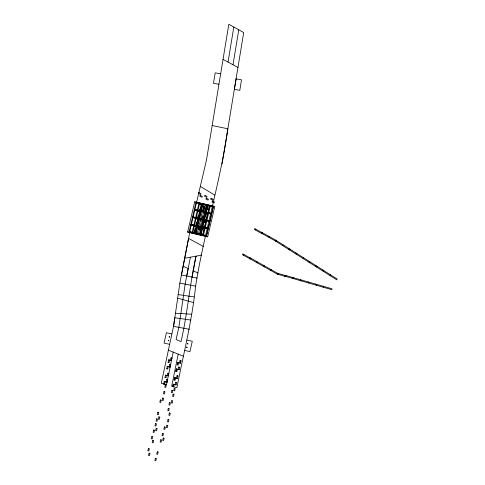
<?xml version="1.0" encoding="UTF-8"?>
<svg xmlns="http://www.w3.org/2000/svg" width="485" height="485" viewBox="0 0 485 485"><rect width="100%" height="100%" fill="white"/><g stroke="black" fill="none" stroke-linecap="round" stroke-linejoin="round"><path stroke-width="0.73" d="M179.868 283.034L173.636 325.884L161.262 383.265L166.488 384.757L173.194 352.098M178.207 354.129L171.684 386.248L176.91 387.739C183.427 353.904 192.127 320.53 195.607 286.162C203.942 233.188 220.414 181.893 227.853 128.786L212.157 125.542M192.157 277.099L196.013 256.159C189.702 284.41 187.543 313.389 181.057 341.579L176.061 339.524L178.88 327.157L185.167 283.937L190.393 257.202M228.041 62.092L233.806 27.039M233.012 64.76L238.765 29.809M222.045 164.015L243.7 32.568L228.823 24.25L206.489 160.014L190.55 228.18L179.862 283.094L195.607 286.162M197.177 278.075L181.432 275.007L188.556 238.432L203.342 246.422M165.124 381.804L164.664 384.168L163.712 383.981L164.172 381.616L165.124 381.804L164.172 381.616M166.434 375.317L165.973 377.682L165.021 377.494L165.482 375.123L166.434 375.317L165.482 375.123M168.204 366.551L167.743 368.921L166.791 368.727L167.252 366.363L168.204 366.551L167.252 366.363M169.514 360.064L169.053 362.428L168.101 362.24L168.562 359.876L169.514 360.064L168.562 359.876M167.489 379.907L167.028 382.277L166.076 382.083L166.537 379.719L167.489 379.907L166.537 379.719M168.798 373.42L168.337 375.784L167.386 375.596L167.846 373.232L168.798 373.511L167.846 373.232M170.568 364.659L170.108 367.024L169.156 366.836L169.617 364.471L170.568 364.75L169.617 364.471M171.878 358.166L171.423 360.537L170.465 360.343L170.926 357.978L171.878 358.166L170.926 357.978M174.23 384.411L173.775 386.775L172.818 386.587L173.278 384.223L174.23 384.502L173.278 384.223M174.588 377.827L174.133 380.101L174.588 377.736L175.546 378.015L174.588 377.736M177.316 369.158L176.855 371.528L175.903 371.243L176.358 368.97L177.316 369.158L176.358 368.97M177.674 362.574L177.213 364.847L177.674 362.483L178.625 362.762L177.674 362.483M172.818 386.587L173.278 384.314M175.903 371.34L176.358 369.067M174.133 380.004L175.085 380.288L175.546 377.924M177.213 364.756L178.165 365.035L178.625 362.671M176.595 382.519L176.14 384.884L175.182 384.696L175.643 382.325L176.595 382.519L175.643 382.325M177.91 376.027L177.449 378.391L176.498 378.203L176.952 375.839L177.91 376.027L176.952 375.839M179.68 367.266L179.22 369.631L178.268 369.443L178.722 367.078L179.68 367.357L178.722 367.078M180.99 360.779L180.529 363.144L179.577 362.956L180.038 360.585L180.99 360.87L180.038 360.585M186.707 276.038L188.228 268.538L183.166 266.229M189.004 232.2L196.061 202.069M189.338 232.279L189.496 231.606M191.066 224.913L191.223 224.24M192.787 217.547L192.945 216.88M194.515 210.181L194.673 209.514M196.243 202.815L196.401 202.148M190.005 232.436L190.162 231.769M191.733 225.07L191.89 224.403M193.46 217.71L193.612 217.037M195.182 210.344L195.34 209.672M196.91 202.979L197.068 202.312M192.739 225.307L192.891 224.64M194.461 217.941L194.618 217.274M196.189 210.581L196.346 209.908M197.91 203.215L198.068 202.542M191.345 232.751L191.502 232.085M193.072 225.386L193.23 224.719M194.794 218.02L194.952 217.353M196.522 210.66L196.68 209.987M198.25 203.294L198.401 202.621M192.096 232.57L199.074 202.772M192.703 233.067L199.741 202.93M193.351 233.218L193.509 232.545M195.079 225.858L195.237 225.185L199.25 226.125M196.801 218.492L196.958 217.826L200.972 218.765L200.402 221.208M198.529 211.127L198.686 210.46L202.7 211.399L203.033 209.987M200.256 203.761L200.414 203.094M193.691 233.297L193.842 232.624M195.413 225.937L195.57 225.264M197.14 218.571L197.292 217.898M198.862 211.205L199.02 210.538M200.59 203.839L200.748 203.173M197.559 218.068L198.092 215.789M199.614 209.284L199.08 211.563L200.026 211.787L200.56 209.508M194.358 233.449L201.414 203.324M198.638 217.723L199.038 216.013M195.182 232.939L196.752 226.246M196.831 225.913L198.474 218.887M198.553 218.547L200.202 211.521M200.281 211.187L201.93 204.155M202.009 203.821L202.087 203.482M195.697 233.764L197.419 226.404M197.498 226.071L202.754 203.639M195.831 233.794L202.888 203.676M197.189 233.412L204.094 203.949M197.371 234.158L197.444 233.825M198.48 229.405L199.171 226.465L195.491 225.598M203.36 208.586L204.015 205.773M204.427 204.033L204.349 204.367L200.669 203.506M198.038 234.316L198.116 233.976M199.147 229.563L199.838 226.622L203.518 227.483M202.136 216.807L201.566 219.256L205.246 220.117M203.536 210.854L204.524 206.634M205.094 204.191L205.016 204.524L208.695 205.385M198.529 233.721L205.428 204.264M200.541 230.381L200.942 228.671M202.069 223.876L202.469 222.166M203.458 217.935L203.724 216.801M204.985 211.43L205.519 209.15M199.577 234.673L201.299 227.313M201.378 226.98L206.634 204.549M199.711 234.704L201.433 227.344M201.511 227.01L206.768 204.585M200.535 234.194L202.106 227.501M202.178 227.168L203.827 220.135M203.906 219.802L205.555 212.776M205.634 212.436L207.277 205.41M207.356 205.076L207.441 204.737M202.421 226.616L201.887 228.896L202.833 229.114L203.367 226.834M203.548 221.815L203.949 220.111M205.07 215.31L205.337 214.17M206.865 207.665L206.464 209.374L207.41 209.599L207.944 207.319L206.998 207.095M201.045 235.019L208.107 204.888M204.894 220.329L204.361 222.609L203.415 222.385M205.882 216.104L206.416 213.824M201.718 235.177L201.875 234.51M203.439 227.817L203.597 227.15M205.167 220.451L205.325 219.784M206.895 213.085L207.046 212.418M208.617 205.725L208.774 205.052M202.051 235.255L202.209 234.582M203.773 227.895L203.93 227.222L199.917 226.283M205.501 220.529L205.658 219.863L201.645 218.917M207.228 213.164L207.386 212.497L203.373 211.551M208.95 205.798L209.108 205.131M202.651 235.395L209.714 205.27M202.7 235.407L209.762 205.276M203.47 235.231L210.448 205.44M204.058 235.728L204.215 235.061M205.785 228.362L205.937 227.695M207.507 221.002L207.665 220.329M209.235 213.636L209.393 212.963M210.957 206.27L211.114 205.604M206.119 228.441L206.277 227.774M207.841 221.081L207.998 220.408M209.569 213.715L209.726 213.042M211.296 206.349L211.448 205.682M205.397 236.043L205.549 235.377M207.119 228.677L207.277 228.011M208.847 221.312L209.005 220.645M210.575 213.952L210.726 213.279M212.297 206.586L212.454 205.913M206.064 236.195L206.222 235.528M207.792 228.829L207.95 228.162M209.514 221.463L209.672 220.796M211.242 214.103L211.399 213.43M212.97 206.737L213.127 206.064M285.859 276.595L277.208 274.104L277.456 273.243L286.108 275.729M284.865 276.304L285.15 275.322L332.073 288.811L331.825 289.678L284.901 276.189M292.552 278.39L292.801 277.523L293.552 278.675L293.801 277.808M300.209 280.591L300.457 279.724L301.203 280.876M316.766 284.41L316.517 285.277L315.765 284.125M323.174 287.193L323.422 286.326M255.274 229.926L255.71 229.138M243.361 255.165L243.803 254.382M249.393 258.566L249.896 257.674L278.554 273.831M250.8 258.184L250.296 259.081L242.458 254.655L242.9 253.873L250.739 258.293M263.331 266.283L263.773 265.501L264.234 266.792L264.677 266.01M270.272 270.193L270.715 269.411L271.176 270.703L271.618 269.921M277.208 274.104L277.65 273.322M282.87 245.725L283.349 244.961M288.72 249.429L289.205 248.672M289.6 249.987L290.078 249.223M295.456 253.691L295.935 252.934L296.329 254.249L296.814 253.485M303.064 258.511L303.543 257.747M308.915 262.215L309.4 261.451L309.794 262.767M315.644 266.477L316.129 265.713M316.523 267.029L317.002 266.271M322.379 270.739L322.858 269.975L323.252 271.291L323.737 270.533M329.988 275.553L330.467 274.789M184.718 258.262L201.651 255.11M175.479 313.231L191.526 314.189M178.189 294.595L194.042 296.899M190.678 320.045L174.824 317.742L173.527 326.375L189.338 329.26M220.651 73.769L215.194 72.871L213.473 83.335L218.929 84.232M175.903 371.243L176.855 371.528M172.818 386.496L173.775 386.775M171.805 333.965L166.41 332.74L164.063 343.083L169.453 344.308M186.889 340.052L192.278 341.276L189.926 351.613L184.536 350.388M198.329 202.96L200.335 203.427M209.029 205.464L211.042 205.931M195.91 202.736L203.936 204.628M205.27 204.937L213.303 206.816M199.505 203.942L201.178 204.331M207.871 205.901L209.544 206.295M194.339 209.435L197.346 210.138M208.72 212.806L211.733 213.509M196.601 210.32L198.607 210.793M198.941 210.872L202.621 211.733M203.288 211.89L206.968 212.751M207.307 212.83L209.314 213.297M194.182 210.102L202.209 211.987M203.548 212.303L211.575 214.182M197.783 211.302L199.456 211.696M206.143 213.267L207.816 213.655M192.612 216.801L195.625 217.504M206.998 220.172L210.005 220.875M194.873 217.68L196.88 218.159M197.219 218.238L200.899 219.099M205.579 220.196L207.586 220.663M192.454 217.468L200.481 219.353M201.821 219.669L209.853 221.542M196.055 218.668L197.728 219.062M204.421 220.626L206.095 221.021M190.89 224.161L193.897 224.87M205.27 227.532L208.283 228.241M193.151 225.046L195.158 225.525M203.852 227.562L205.864 228.023M190.732 224.834L199.092 226.798M199.759 226.956L208.126 228.908M194.327 226.034L196.001 226.428M202.694 227.992L204.367 228.387M192.921 232.054L194.594 232.448M201.281 234.012L202.954 234.407M189.162 231.527L192.169 232.236M192.842 232.388L202.875 234.74M203.548 234.898L206.555 235.607M191.423 232.412L193.43 232.885M193.764 232.958L201.796 234.843M202.13 234.922L204.137 235.389M187.665 231.885L207.738 236.589M177.674 298.148L193.23 302.482M168.149 350.061L183.227 356.16M193.163 270.794L198.153 273.073M223.039 59.406L237.965 67.415M261.821 232.4L276.65 240.651M262.67 233.012L254.807 228.635L254.364 229.417L262.233 233.8M261.385 233.182L276.214 241.439M249.454 258.463L278.111 274.613M200.311 186.422L214.776 195.109M275.747 240.148L337.196 279.051L336.717 279.815L275.262 240.906M308.108 281.924L308.86 283.076M268.781 236.274L269.254 237.565M256.838 261.585L257.299 262.882M180.529 363.144L179.577 362.956M179.22 369.631L178.268 369.443M177.449 378.391L176.498 378.203M176.14 384.884L175.182 384.696M171.423 360.537L170.465 360.343M170.108 367.024L169.156 366.836M169.053 362.428L168.101 362.24M168.337 375.784L167.386 375.596M167.743 368.921L166.791 368.727M167.028 382.277L166.076 382.083M165.973 377.682L165.021 377.494M164.664 384.168L163.712 383.981M236.074 78.934L234.352 89.398L239.802 90.295L241.524 79.831L236.074 78.934M156.534 418.804L156.073 421.101L157.025 421.289L157.486 418.998L156.534 418.804M157.843 412.25L157.382 414.548L158.334 414.736L158.795 412.444L157.843 412.25M160.305 399.961L159.844 402.259L160.796 402.447L161.256 400.155L160.305 399.961M158.898 416.894L158.437 419.185L159.389 419.379L159.85 417.082L158.898 416.894M162.669 398.052L162.208 400.343L163.16 400.537L163.621 398.24L162.669 398.052M163.978 391.498L163.518 393.79L164.47 393.984L164.93 391.686L163.978 391.498M165.288 384.945L164.827 387.236L165.785 387.43L166.24 385.132L165.288 384.945M168.265 408.309L167.804 410.601L168.756 410.795L169.216 408.497L168.265 408.309M169.41 402.568L168.95 404.866L169.908 405.054L170.362 402.762L169.41 402.568M171.872 390.279L171.411 392.577L172.363 392.765L172.824 390.474L171.872 390.279M168.004 419.501L167.549 421.792L168.501 421.986L168.962 419.689L168.004 419.501M169.32 412.947L168.859 415.239L169.811 415.433L170.271 413.135L169.32 412.947M171.775 400.658L171.32 402.95L172.272 403.144L172.727 400.846L171.775 400.658M173.09 394.105L172.63 396.397L173.581 396.591L174.042 394.293L173.09 394.105M174.236 388.364L173.775 390.661L174.727 390.849L175.188 388.558L174.236 388.364M168.453 340.3L168.35 340.737L168.786 340.834L168.889 340.397L168.453 340.3M169.265 336.711L169.168 337.148L169.604 337.245L169.702 336.808L169.265 336.711M186.737 347.114L186.64 347.545L187.077 347.648L187.174 347.212L186.737 347.114M187.556 343.519L187.452 343.956L187.889 344.053L187.992 343.616L187.556 343.519M194.727 201.754L187.586 232.218L207.659 236.922L214.794 206.458L194.727 201.754M195.043 228.805L194.509 231.084L195.455 231.303L195.988 229.023L195.043 228.805M196.564 222.3L196.031 224.579L196.977 224.797L197.51 222.518L196.564 222.3M213.461 206.143L206.398 236.274L213.509 206.155M148.446 448.473L147.804 450.723L148.737 450.989L149.38 448.74L148.446 448.473M151.89 436.421L151.247 438.67L152.181 438.937L152.823 436.688L151.89 436.421M153.727 429.995L153.084 432.244L154.018 432.511L154.66 430.262L153.727 429.995M155.564 423.569L154.921 425.818L155.855 426.085L156.497 423.835L155.564 423.569M149.119 453.184L148.477 455.433L149.41 455.7L150.059 453.451L149.119 453.184M152.793 440.332L152.151 442.581L153.084 442.847L153.727 440.598L152.793 440.332M156.237 428.279L155.594 430.528L156.528 430.795L157.176 428.546L156.237 428.279M155.479 458.234L154.836 460.483L155.77 460.75L156.412 458.501L155.479 458.234M157.316 451.808L156.673 454.057L157.607 454.324L158.249 452.075L157.316 451.808M160.759 439.756L160.117 442.005L161.05 442.271L161.693 440.022L160.759 439.756M162.596 433.329L161.954 435.578L162.887 435.845L163.53 433.596L162.596 433.329M164.433 426.903L163.791 429.158L164.724 429.425L165.367 427.17L164.433 426.903M163.269 438.04L162.627 440.289L163.56 440.556L164.209 438.307L163.269 438.04M166.943 425.187L166.3 427.437L167.234 427.709L167.877 425.454L166.943 425.187M198.917 192.66L198.51 193.545L200.638 194.521L201.045 193.642L198.917 192.66M200.226 195.406L199.82 196.286L201.948 197.268L202.354 196.389L200.226 195.406M204.985 195.461L204.579 196.346L206.701 197.328L207.113 196.443L204.985 195.461M206.295 198.207L205.889 199.092L208.01 200.075L208.423 199.189L206.295 198.207M211.054 198.268L210.648 199.147L212.769 200.129L213.176 199.25L211.054 198.268M212.363 201.014L211.957 201.893L214.079 202.875L214.485 201.996L212.363 201.014"/></g></svg>
